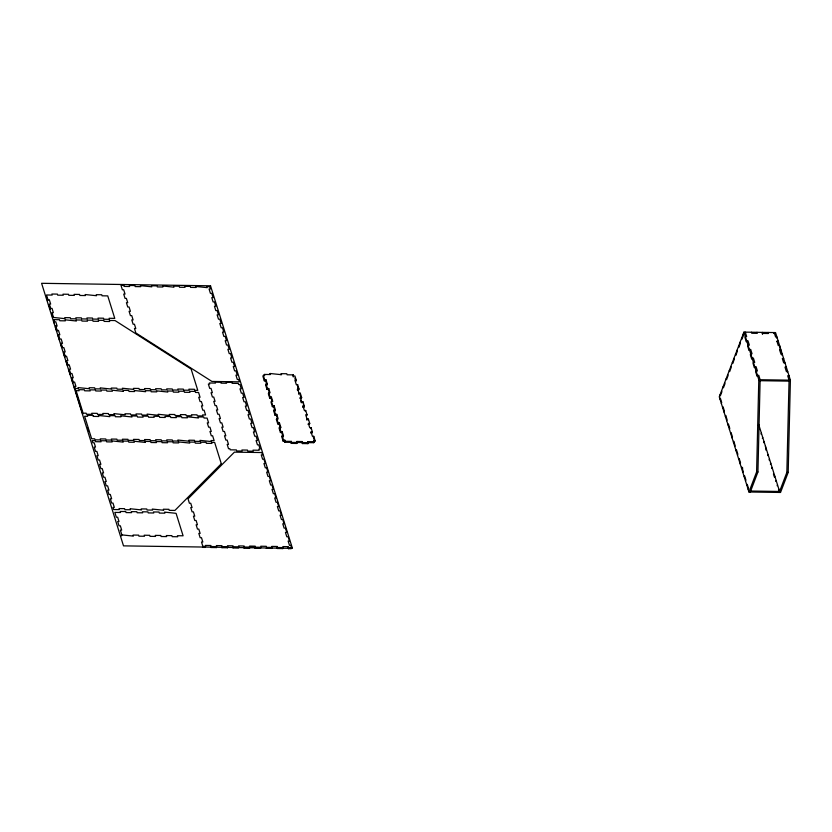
<?xml version="1.0" encoding="UTF-8"?>
<svg xmlns="http://www.w3.org/2000/svg" width="832" height="832" viewBox="0 0 832 832"><rect width="100%" height="100%" fill="white"/><g stroke="black" fill="none" stroke-linecap="round" stroke-linejoin="round"><path stroke-width="1.25" d="M748.956 491.993L756.6 471.973L758.805 379.704L743.964 332.114L775.549 332.582L790.4 380.172L788.185 472.441L780.541 492.461L748.956 491.993L719.264 396.802L743.964 332.114M750.287 492.014L757.931 471.994L760.136 379.725L758.763 375.315L757.432 375.294L757.058 376.262L755.716 371.956L756.09 370.989L757.422 371.01L756.08 366.694L754.749 366.673L754.374 367.65L753.033 363.345L753.397 362.367L754.728 362.388L753.386 358.082L752.055 358.062L751.691 359.029L750.339 354.723L750.714 353.756L752.045 353.777L750.703 349.471L749.372 349.45L748.998 350.418L747.656 346.112L748.03 345.145L749.362 345.166L748.01 340.86L746.678 340.839L746.314 341.806L744.973 337.501L745.337 336.523L746.668 336.544L745.295 332.134M779.22 492.44L786.854 472.42L789.069 380.151L787.696 375.742L789.027 375.762L788.653 376.73M47.996 299.759L49.327 299.78L50.669 304.086L49.348 304.065L50.69 308.381L52.021 308.391L53.362 312.707L52.031 312.686L53.518 317.46L65.062 318.666L64.74 317.626L70.283 317.71L70.606 318.75L76.149 318.833L75.826 317.793L81.37 317.876L81.692 318.906L87.235 318.989L86.913 317.959L92.456 318.042L92.778 319.072L98.322 319.155L97.999 318.126L103.542 318.209L103.865 319.238L109.408 319.322L109.086 318.282L114.764 318.375L107.744 295.89L102.066 295.807L101.743 294.767L96.2 294.684L96.522 295.724L85.114 294.528L85.436 295.558L79.903 295.474L79.581 294.445L74.038 294.362L74.36 295.391L68.817 295.308L68.494 294.278L62.951 294.195L63.274 295.225L57.73 295.152L57.398 294.112L51.865 294.029L52.187 295.069L46.509 294.986L47.996 299.759L47.632 300.737L46.509 297.149M53.799 319.634L54.101 322.764L53.799 319.634L59.478 319.717L59.8 320.757L65.333 320.84L65.01 319.8L76.43 321.006L76.107 319.966L81.65 320.05L81.973 321.079L87.516 321.162L87.194 320.133L92.726 320.216L93.049 321.246L98.592 321.329L98.27 320.299L103.813 320.382L104.135 321.412L109.678 321.495L109.356 320.455L115.034 320.549L191.131 369.044L197.777 390.364L194.73 390.322L194.407 389.282L188.864 389.199L189.186 390.239L183.643 390.156L183.321 389.116L177.778 389.043L178.1 390.073L172.557 389.99L172.234 388.96L166.702 388.877L167.024 389.906L161.481 389.823L161.158 388.794L155.615 388.71L155.938 389.74L150.394 389.667L150.072 388.627L144.529 388.544L144.851 389.584L139.308 389.501L138.986 388.461L133.442 388.378L133.765 389.418L122.356 388.222L122.678 389.251L117.135 389.168L116.813 388.138L111.28 388.055L111.602 389.085L100.194 387.889L100.516 388.929L94.973 388.846L94.65 387.806L89.107 387.722L89.43 388.762L78.021 387.566L78.343 388.596L75.296 388.554L74.922 389.522L74.256 387.369L74.63 386.402L75.951 386.412L74.61 382.106L73.278 382.086L71.937 377.78L73.268 377.801L71.926 373.495L70.595 373.474L69.254 369.169L70.585 369.19L69.233 364.884L67.902 364.863L67.538 365.83L66.196 361.525M55.817 326.102L55.442 327.07L56.784 331.375L57.158 330.408L55.817 326.102L57.148 326.113L55.796 321.807L54.465 321.786M57.158 330.408L58.49 330.429L59.831 334.734L58.5 334.714L58.126 335.681L59.478 339.986M58.5 334.714L59.842 339.019L61.173 339.04L62.514 343.346L61.183 343.325L60.819 344.292L61.828 347.526M61.183 343.325L62.535 347.63L63.866 347.651L65.208 351.957L63.877 351.936L65.218 356.252L64.844 357.219L63.502 352.914M71.937 377.78L71.562 378.758L72.914 383.063M76.097 390.676L83.106 413.161L86.154 413.202L86.476 414.242L92.019 414.326L91.697 413.286L97.24 413.369L97.562 414.398L103.106 414.482L102.783 413.452L108.326 413.535L108.649 414.565L114.192 414.648L113.87 413.618L125.268 414.814L124.946 413.785L130.489 413.858L130.811 414.898L136.354 414.981L136.032 413.941L141.575 414.024L141.898 415.064L147.441 415.137L147.118 414.107L158.527 415.303L158.205 414.274L169.614 415.47L169.291 414.44L174.834 414.523L175.157 415.553L180.69 415.636L180.367 414.596L185.91 414.679L186.233 415.719L191.776 415.802L191.454 414.762L196.997 414.846L197.319 415.875L202.862 415.958L202.54 414.929L205.587 414.97L204.1 410.197L202.769 410.176L201.427 405.87L202.748 405.881L201.406 401.575L200.075 401.554L198.734 397.249L200.065 397.27L198.578 392.486L195.53 392.444L195.208 391.414L189.665 391.331L189.987 392.361L184.444 392.278L184.122 391.248L178.578 391.165L178.901 392.194L173.358 392.122L173.035 391.082L167.492 390.998L167.814 392.038L156.406 390.842L156.728 391.872L151.185 391.789L150.862 390.759L145.319 390.676L145.642 391.706L134.243 390.51L134.566 391.539L129.022 391.456L128.7 390.426L123.157 390.343L123.479 391.383L112.07 390.177L112.393 391.217L106.85 391.134L106.527 390.104L100.984 390.021L101.306 391.05L95.763 390.967L95.441 389.938L89.908 389.854L90.23 390.884L84.687 390.801L84.365 389.771L78.822 389.688L79.144 390.728L76.097 390.676L75.722 391.643L82.732 414.128M121.482 535.87L121.857 534.893L120.359 530.119L121.69 530.13L120.349 525.824L119.018 525.803L117.676 521.498L119.007 521.518L117.666 517.213L116.334 517.192L114.837 512.408L120.515 512.502L120.193 511.462L125.736 511.545L126.058 512.574L131.602 512.658L131.279 511.628L136.822 511.711L137.145 512.741L142.688 512.824L142.366 511.794L147.909 511.878L148.231 512.907L153.774 512.99L153.452 511.95L158.995 512.034L159.318 513.074L164.861 513.157L164.538 512.117L176.082 513.323L183.092 535.798L177.414 535.714L177.736 536.754L172.193 536.671L171.87 535.631L166.327 535.558L166.65 536.588L161.106 536.505L160.784 535.475L155.241 535.392L155.563 536.422L150.02 536.338L149.698 535.309L144.165 535.226L144.487 536.255L138.944 536.172L138.622 535.142L133.078 535.059L133.401 536.099L121.857 534.893M293.238 376.969L293.259 374.878L287.113 374.785L286.79 373.745L281.247 373.672L281.57 374.702L270.161 373.506L270.483 374.535L264.326 374.442L264.68 375.565L263.349 375.544L262.974 376.522L264.326 380.827L265.647 380.848L266.022 379.87L264.69 379.85L264.326 380.827M263.962 375.419L264.326 374.442M288.08 547.622L288.402 548.662L291.179 548.694L291.554 547.726L290.815 545.355L289.484 545.345L288.132 541.029L289.463 541.05L288.122 536.744L286.79 536.723L285.449 532.418L286.78 532.438L285.438 528.133L284.107 528.112L282.766 523.806L284.086 523.827L282.745 519.522L281.414 519.501L280.072 515.195L281.403 515.206L280.062 510.9L278.73 510.879L277.389 506.574L278.72 506.594L277.368 502.289L276.047 502.268L274.695 497.962L276.026 497.983L274.685 493.678L273.354 493.657L272.012 489.351L273.343 489.372L272.002 485.056L270.67 485.046L269.329 480.73L270.65 480.75L269.308 476.445L267.977 476.424L266.635 472.118L267.966 472.139L266.625 467.834L265.294 467.813L263.952 463.507L265.283 463.528L263.931 459.222L262.6 459.202L261.258 454.896L262.59 454.906L261.851 452.546L234.416 452.14L188.032 498.826L189.405 503.235L190.736 503.256L192.078 507.562L190.746 507.541L192.088 511.846L193.419 511.867L194.761 516.183L193.44 516.162L194.782 520.468L196.113 520.489L197.454 524.794L196.123 524.774L197.465 529.079L198.796 529.1L200.138 533.406L198.806 533.385L200.158 537.701L201.49 537.722L202.831 542.017L201.5 541.996L202.873 546.416L202.509 547.383L205.275 547.425M266.022 379.87L267.363 384.176L266.032 384.155L265.668 385.133L267.01 389.438L268.341 389.459L268.715 388.492L267.384 388.471L267.01 389.438M269.786 374.473L270.161 373.506M267.363 384.176L266.999 385.154L265.647 380.848M268.715 388.492L270.057 392.798L268.726 392.777L268.351 393.744L269.693 398.05L271.024 398.07L271.398 397.103L270.067 397.082L269.693 398.05M280.873 374.639L281.247 373.672M271.398 397.103L272.74 401.409L271.409 401.388L271.045 402.355L272.386 406.671L273.718 406.682L274.082 405.714L272.75 405.694L272.386 406.671M210.818 547.508L216.362 547.591L216.403 545.584L221.946 545.667L221.905 547.674L227.448 547.758L227.49 545.75L233.033 545.834L232.991 547.841L238.524 547.924L238.576 545.917L244.119 546L244.067 547.997L249.61 548.08L249.662 546.083L255.206 546.166L255.154 548.163L260.697 548.246M274.082 405.714L275.434 410.02L274.102 409.999L273.728 410.977L275.07 415.282L276.401 415.303L276.775 414.326L275.444 414.305L275.07 415.282M275.434 410.02L275.059 410.998L273.718 406.682M292.885 375.846L293.259 374.878M277.763 423.894L278.127 422.926L279.458 422.947L279.094 423.914L277.763 423.894L276.411 419.588L276.786 418.621L278.117 418.642L276.775 414.326M293.613 375.991L294.944 376.012L296.286 380.318L295.911 381.295L294.902 378.061M279.458 422.947L280.8 427.253L279.469 427.232L279.105 428.199L280.446 432.505L281.778 432.526L282.152 431.558L280.821 431.538L280.446 432.505M280.8 427.253L280.436 428.22L279.094 423.914M297.253 385.601L297.627 384.623L296.296 384.613L294.954 380.297L296.286 380.318M298.969 388.939L297.638 388.918L297.274 389.886L298.605 389.906L298.969 388.939L297.627 384.623M282.152 431.558L283.494 435.864L282.162 435.843L281.788 436.821L283.13 441.126L284.461 441.147L284.835 440.17L283.504 440.149L283.13 441.126M298.615 394.191L298.979 393.224L297.638 388.918M283.494 435.864L283.119 436.831L281.778 432.526M300.31 393.245L299.946 394.212L301.288 398.518L299.957 398.497L300.331 397.53L301.662 397.55L300.31 393.245L298.979 393.224M301.288 398.518L301.662 397.55M285.189 441.293L291.335 441.386L290.961 442.354L284.814 442.26L284.835 440.17M302.63 402.823L303.004 401.856L301.673 401.835L300.331 397.53M304.346 406.162L303.014 406.141L302.64 407.118L303.971 407.129L304.346 406.162L303.004 401.856M306.675 420.035L307.05 419.068L308.381 419.089L309.722 423.394L308.391 423.374L309.733 427.679L311.064 427.7L312.406 432.006L311.074 431.985L312.426 436.29L313.747 436.311L315.099 440.617L313.768 440.596L314.111 441.719L307.965 441.626L307.913 443.633L302.37 443.55L302.422 441.542L296.878 441.47L296.826 443.466L291.283 443.383L291.335 441.386M305.323 411.445L305.687 410.467L304.356 410.446L303.014 406.141M306.665 415.75L307.029 414.773L305.687 410.467M296.878 441.47L296.826 443.466M308.006 420.056L308.381 419.089M302.37 443.55L302.422 441.542M309.722 423.394L309.348 424.362L308.017 424.341M310.69 428.667L311.064 427.7M311.074 431.985L310.71 432.952L312.042 432.973L312.406 432.006M307.965 441.626L307.913 443.633M313.747 436.311L313.383 437.278L314.725 441.594L313.394 441.574L313.747 442.686L302.744 442.582M266.24 548.33L271.783 548.413L271.825 546.406L277.368 546.489L277.326 548.496L282.87 548.579L282.911 546.572L288.454 546.655L288.402 548.662M313.394 441.574L313.768 440.596M313.747 442.686L314.111 441.719M314.725 441.594L315.099 440.617M720.002 399.173L720.366 398.206L721.708 402.511L721.344 403.478M722.686 407.784L723.06 406.817L724.402 411.122L724.027 412.09M725.369 416.395L725.743 415.428L727.085 419.734L726.721 420.711M762.154 333.362L762.528 332.384L762.476 334.391M728.062 425.017L728.426 424.039L729.778 428.355L729.404 429.322M767.697 333.445L768.071 332.467L768.394 333.507L762.85 333.424M730.746 433.628L731.12 432.661L732.462 436.966L732.087 437.934M773.854 333.528L774.218 332.561L775.601 336.981L776.932 336.991L776.558 337.969M733.439 442.239L733.803 441.272L735.145 445.578L734.781 446.545M736.122 450.861L736.497 449.883L737.838 454.189L737.464 455.166M738.806 459.472L739.18 458.505L740.522 462.81L740.158 463.778M781.934 355.191L782.309 354.224L780.978 354.203L779.626 349.898L780.957 349.918M783.276 359.497L783.65 358.53L782.319 358.509L783.661 362.814L784.992 362.835M758.316 425.464L758.69 424.497L779.584 491.462L750.651 491.036M742.841 472.389L743.215 471.422L741.874 467.116L741.499 468.083L742.83 468.104M744.182 476.694L744.557 475.727L745.898 480.033L745.524 481.01M785.97 368.118L786.334 367.141L785.002 367.13L786.344 371.436L787.675 371.457L787.311 372.424M761.01 434.075L761.374 433.108M762.351 438.381L762.726 437.414M746.876 485.316L747.24 484.338L748.592 488.654L748.218 489.622M763.693 442.686L764.067 441.719M789.069 380.151L788.694 381.129L759.772 380.692M765.409 446.025L766.043 450.226M767.728 455.614L768.092 454.646M769.07 459.919L769.444 458.952M770.411 464.225L770.786 463.258M771.753 468.53L772.127 467.563M774.821 476.174L774.446 477.152L773.438 473.918M775.788 481.458L776.162 480.48M777.13 485.763L777.504 484.796M778.482 490.069L778.846 489.102M776.942 341.286L778.274 341.297L776.942 341.276L778.284 345.592L779.615 345.613L780.25 349.814M65.218 356.252L66.55 356.262L67.891 360.578L66.56 360.558L67.902 364.863M758.805 379.704L790.4 380.172M307.029 414.773L305.698 414.762L307.05 419.068M276.411 419.588L277.742 419.609M291.658 442.416L302.047 442.52M756.6 471.973L757.931 471.994M786.854 472.42L788.185 472.441M202.873 546.416L205.65 546.458L205.327 545.428L210.87 545.501L211.193 546.541L216.726 546.624M222.269 546.707L227.812 546.78M233.355 546.863L238.898 546.946M244.442 547.03L249.985 547.113M255.528 547.196L261.071 547.279L260.749 546.239L266.292 546.322L266.614 547.362L272.147 547.446M277.69 547.518L283.234 547.602M288.777 547.685L291.554 547.726M756.985 332.311L757.307 333.341L751.764 333.258L751.442 332.228M743.194 334.131L743.517 335.171L741.967 339.217L741.645 338.177M740.106 342.222L740.428 343.252L738.878 347.298L738.556 346.268M737.017 350.303L737.339 351.343L735.79 355.389L735.467 354.349M733.928 358.394L734.25 359.424L732.701 363.47L732.378 362.44M730.839 366.475L731.162 367.515L729.612 371.561L729.29 370.521M727.75 374.566L728.073 375.596L726.534 379.642L726.211 378.612M724.662 382.647L724.984 383.687L723.445 387.733L723.122 386.693M721.573 390.738L721.895 391.768L720.356 395.814L720.034 394.784M297.596 386.672L298.605 389.906M303.306 404.976L303.971 407.129M300.633 400.65L301.298 402.802M290.961 442.354L291.283 443.383M268.341 389.459L269.35 392.683M271.024 398.07L272.033 401.305M276.401 415.303L277.41 418.527M284.461 441.147L284.814 442.26M263.349 375.544L264.69 379.85M266.032 384.155L267.384 388.471M268.726 392.777L270.067 397.082M271.409 401.388L272.75 405.694M274.102 409.999L275.444 414.305M276.786 418.621L278.127 422.926M279.469 427.232L280.821 431.538M282.162 435.843L283.504 440.149M282.547 547.539L282.87 548.579M277.004 547.456L277.326 548.496M271.461 547.373L271.783 548.413M255.154 548.163L254.831 547.134L249.288 547.05L249.61 548.08M243.745 546.967L244.067 547.997M232.669 546.801L232.991 547.841M227.126 546.718L227.448 547.758M221.582 546.634L221.905 547.674M216.039 546.562L216.362 547.591M74.63 386.402L75.296 388.554M87.578 427.898L88.681 431.454M49.306 306.114L50.315 309.348M51.657 313.654L52.78 317.242M68.879 370.136L70.221 374.442M221.302 463.746L174.907 510.432L169.229 510.349L168.906 509.309L163.363 509.226L163.686 510.266L152.287 509.07L152.61 510.099L147.066 510.016L146.744 508.986L141.201 508.903L141.523 509.933L130.114 508.737L130.437 509.766L124.894 509.694L124.571 508.654L119.028 508.57L119.35 509.61L113.672 509.527L112.996 507.364L114.327 507.385L112.986 503.079L111.654 503.058L110.313 498.753L111.644 498.774L110.302 494.468L108.971 494.447L107.63 490.142L108.95 490.162L107.609 485.857L106.278 485.836L104.936 481.53L106.267 481.551L104.926 477.235L103.594 477.214L102.253 472.909L103.584 472.93L102.232 468.624L100.911 468.603L99.559 464.298L100.89 464.318L99.549 460.013L98.218 459.992L96.876 455.686L98.207 455.707L96.866 451.402L95.534 451.381L94.193 447.065L95.514 447.086L94.172 442.78L92.841 442.759L92.175 440.606L95.222 440.658L95.545 441.688L101.088 441.771L100.766 440.731L106.309 440.814L106.631 441.854L112.164 441.938L111.842 440.898L123.25 442.094L122.928 441.064L128.471 441.147L128.794 442.177L134.337 442.26L134.014 441.23L145.423 442.426L145.101 441.397L150.644 441.47L150.966 442.51L156.51 442.593L156.187 441.553L161.73 441.636L162.053 442.676L167.586 442.759L167.263 441.719L172.806 441.802L173.129 442.832L178.672 442.915L178.35 441.886L189.758 443.082L189.436 442.052L194.979 442.135L195.302 443.165L200.845 443.248L200.522 442.208L206.066 442.291L206.388 443.331L211.931 443.414L211.609 442.374L214.656 442.426L221.302 463.746M210.527 285.802L41.6 283.306L123.51 545.865L292.438 548.361L210.527 285.802M123.76 285.386L120.994 285.345L122.366 289.765L123.698 289.786L125.039 294.091L123.708 294.07L125.05 298.376L126.381 298.397L127.733 302.702L126.402 302.682L127.743 306.987L129.074 307.008L130.416 311.314L129.085 311.303L130.426 315.609L131.758 315.63L133.099 319.935L131.768 319.914L133.12 324.22L134.451 324.241L135.793 328.546L134.462 328.526L135.834 332.946L211.931 381.441L239.356 381.846L238.618 379.475L237.286 379.454L235.945 375.149L237.276 375.17L235.934 370.864L234.603 370.843L233.262 366.538L234.593 366.558L233.251 362.253L231.92 362.232L230.568 357.926L231.899 357.947L230.558 353.631L229.226 353.621L227.885 349.305L229.216 349.326L227.874 345.02L226.543 344.999L225.202 340.694L226.522 340.714L225.181 336.409L223.85 336.388L222.508 332.082L223.839 332.103L222.498 327.798L221.166 327.777L219.825 323.471L221.156 323.482L219.804 319.176L218.483 319.155L217.131 314.85L218.462 314.87L217.121 310.565L215.79 310.544L214.448 306.238L215.779 306.259L214.438 301.954L213.106 301.933L211.765 297.627L213.086 297.648L211.744 293.332L210.413 293.322L209.071 289.006L210.402 289.026L209.664 286.666L206.887 286.624L207.22 287.654L195.811 286.458L196.134 287.487L190.59 287.404L190.268 286.374L184.725 286.291L185.047 287.321L179.504 287.248L179.182 286.208L173.638 286.125L173.961 287.165L162.552 285.958L162.874 286.998L157.331 286.915L157.009 285.886L151.476 285.802L151.798 286.832L140.39 285.636L140.712 286.666L135.169 286.582L134.846 285.553L129.303 285.47L129.626 286.51L124.082 286.426L123.76 285.386M220.719 382.127L215.176 382.044L215.498 383.074L209.342 382.98L209.695 384.103L208.364 384.082L209.706 388.388L211.037 388.409L212.378 392.714L211.047 392.704L212.399 397.01L213.73 397.03L215.072 401.336L213.741 401.315L215.082 405.621L216.414 405.642L217.755 409.947L216.424 409.926L217.766 414.232L219.097 414.253L220.449 418.558L219.118 418.538L220.459 422.854L221.79 422.864L223.132 427.18L221.801 427.159L223.142 431.465L224.474 431.486L225.815 435.791L224.494 435.77L225.836 440.076L227.167 440.097L228.509 444.402L227.178 444.382L228.519 448.687L229.85 448.708L230.204 449.831L236.35 449.925L236.673 450.954L242.216 451.038L241.894 450.008L247.437 450.081L247.759 451.121L253.302 451.204L252.98 450.164L259.126 450.258L258.783 449.134L260.114 449.155L258.762 444.85L257.442 444.829L256.09 440.523L257.421 440.544L256.079 436.238L254.748 436.218L253.406 431.912L254.738 431.933L253.396 427.627L252.065 427.606L250.723 423.301L252.044 423.311L250.702 419.006L249.371 418.985L248.03 414.679L249.361 414.7L248.019 410.394L246.688 410.374L245.346 406.068L246.678 406.089L245.326 401.783L243.994 401.762L242.653 397.457L243.984 397.478L242.642 393.162L241.311 393.151L239.97 388.835L241.301 388.856L239.959 384.55L238.628 384.53L238.274 383.417L232.128 383.323L231.806 382.283L226.262 382.21L226.585 383.24L221.042 383.157L220.719 382.127M92.893 415.376L87.35 415.293L87.672 416.322L84.625 416.281L91.645 438.766L94.692 438.807L95.014 439.837L100.558 439.92L100.235 438.89L105.768 438.974L106.09 440.003L111.634 440.086L111.311 439.057L116.854 439.14L117.177 440.17L122.72 440.253L122.398 439.213L127.941 439.296L128.263 440.336L133.806 440.419L133.484 439.379L139.027 439.462L139.35 440.502L144.893 440.575L144.57 439.546L150.114 439.629L150.436 440.658L155.979 440.742L155.657 439.712L161.19 439.795L161.512 440.825L167.055 440.908L166.733 439.878L172.276 439.951L172.598 440.991L178.142 441.074L177.819 440.034L189.228 441.23L188.906 440.201L194.449 440.284L194.771 441.314L200.314 441.397L199.992 440.367L211.39 441.563L211.068 440.534L214.126 440.575L212.628 435.791L211.297 435.77L209.955 431.465L211.286 431.486L209.945 427.18L208.614 427.159L207.272 422.854L208.603 422.874L207.106 418.09L204.058 418.049L203.736 417.009L198.193 416.936L198.515 417.966L187.106 416.77L187.429 417.799L181.886 417.716L181.563 416.686L176.03 416.603L176.353 417.633L170.81 417.55L170.487 416.52L164.944 416.437L165.266 417.477L159.723 417.394L159.401 416.354L153.858 416.27L154.18 417.31L148.637 417.227L148.314 416.198L142.771 416.114L143.094 417.144L137.55 417.061L137.228 416.031L131.685 415.948L132.007 416.978L120.609 415.782L120.931 416.822L115.388 416.738L115.066 415.698L109.522 415.615L109.845 416.655L98.436 415.459L98.758 416.489L93.215 416.406L92.893 415.376"/></g></svg>
